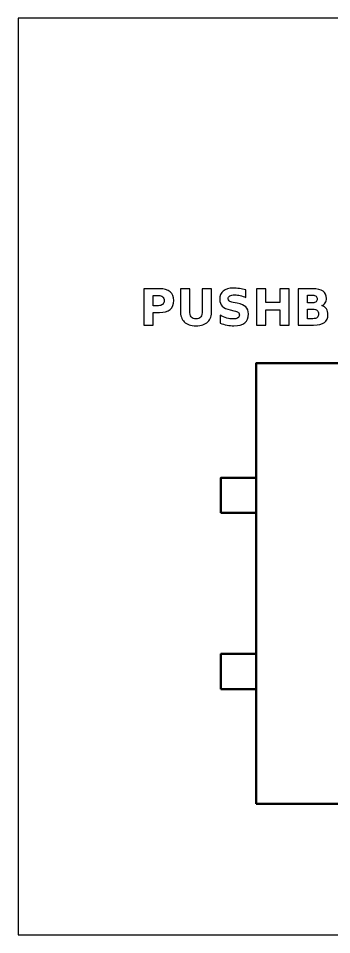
# Model space of a CAD drawing. Header units: centimetres. Extents: x -11.8 to -9.2, y -16.15 to -13.55.
# Drawn here: x -11.8 to -10.91, y -16.15 to -13.55 of the extents above; entities that cross this region are included whole.
import ezdxf

# ---------------------------------------------------------------- set-up
doc = ezdxf.new("R2010")
doc.units = ezdxf.units.CM
doc.header["$MEASUREMENT"] = 0
doc.layers.add('Layer 1', color=7, linetype='Continuous')

msp = doc.modelspace()

# ---------------------------------------------------------------- linework, layer by layer
at = {"layer": 'Layer 1', "color": 7}
msp.add_lwpolyline([(-11.8, -16.15), (-9.2, -16.15), (-9.2, -13.55), (-11.8, -13.55), (-11.8, -16.15)], close=True, dxfattribs=at)
at = {"layer": 'Layer 1', "color": 7, "lineweight": 50}
for points in [[(-11.125, -15.77855), (-9.875, -15.77855), (-9.875, -14.52855), (-11.125, -14.52855), (-11.125, -15.77855)], [(-11.225, -14.95355), (-11.125, -14.95355), (-11.125, -14.85355), (-11.225, -14.85355), (-11.225, -14.95355)], [(-11.225, -15.45355), (-11.125, -15.45355), (-11.125, -15.35355), (-11.225, -15.35355), (-11.225, -15.45355)]]:
    msp.add_lwpolyline(points, close=True, dxfattribs=at)
at = {"layer": 'Layer 1', "color": 250}
for points, knots in [([(-11.44335, -14.3174), (-11.44335, -14.3174), (-11.39933, -14.3174), (-11.39933, -14.3174), (-11.39933, -14.3174), (-11.38623, -14.3174), (-11.37618, -14.32032), (-11.36917, -14.32613), (-11.36917, -14.32613), (-11.36217, -14.33194), (-11.35866, -14.34021), (-11.35866, -14.35096), (-11.35866, -14.35096), (-11.35866, -14.36173), (-11.36217, -14.37003), (-11.36917, -14.37584), (-11.36917, -14.37584), (-11.37618, -14.38165), (-11.38623, -14.38457), (-11.39933, -14.38457), (-11.39933, -14.38457), (-11.39933, -14.38457), (-11.41682, -14.38457), (-11.41682, -14.38457), (-11.41682, -14.38457), (-11.41682, -14.38457), (-11.41682, -14.42027), (-11.41682, -14.42027), (-11.41682, -14.42027), (-11.41682, -14.42027), (-11.44335, -14.42027), (-11.44335, -14.42027), (-11.44335, -14.42027), (-11.44335, -14.42027), (-11.44335, -14.3174), (-11.44335, -14.3174)], [0, 0, 0, 0, 0.1111111, 0.1111111, 0.1111111, 0.1111111, 0.2222222, 0.2222222, 0.2222222, 0.2222222, 0.3333333, 0.3333333, 0.3333333, 0.3333333, 0.4444444, 0.4444444, 0.4444444, 0.4444444, 0.5555556, 0.5555556, 0.5555556, 0.5555556, 0.6666667, 0.6666667, 0.6666667, 0.6666667, 0.7777778, 0.7777778, 0.7777778, 0.7777778, 0.8888889, 0.8888889, 0.8888889, 0.8888889, 1, 1, 1, 1]), ([(-11.33994, -14.3174), (-11.33994, -14.3174), (-11.31341, -14.3174), (-11.31341, -14.3174), (-11.31341, -14.3174), (-11.31341, -14.3174), (-11.31341, -14.37907), (-11.31341, -14.37907), (-11.31341, -14.37907), (-11.31341, -14.38756), (-11.31203, -14.39365), (-11.30925, -14.39729), (-11.30925, -14.39729), (-11.30647, -14.40094), (-11.30194, -14.40277), (-11.29563, -14.40277), (-11.29563, -14.40277), (-11.28928, -14.40277), (-11.28472, -14.40094), (-11.28195, -14.39729), (-11.28195, -14.39729), (-11.27917, -14.39365), (-11.27778, -14.38756), (-11.27778, -14.37907), (-11.27778, -14.37907), (-11.27778, -14.37907), (-11.27778, -14.3174), (-11.27778, -14.3174), (-11.27778, -14.3174), (-11.27778, -14.3174), (-11.25125, -14.3174), (-11.25125, -14.3174), (-11.25125, -14.3174), (-11.25125, -14.3174), (-11.25125, -14.37907), (-11.25125, -14.37907), (-11.25125, -14.37907), (-11.25125, -14.39362), (-11.2549, -14.40447), (-11.26221, -14.41159), (-11.26221, -14.41159), (-11.2695, -14.41872), (-11.28065, -14.42227), (-11.29563, -14.42227), (-11.29563, -14.42227), (-11.31057, -14.42227), (-11.32169, -14.41872), (-11.32898, -14.41159), (-11.32898, -14.41159), (-11.3363, -14.40447), (-11.33994, -14.39362), (-11.33994, -14.37907), (-11.33994, -14.37907), (-11.33994, -14.37907), (-11.33994, -14.3174), (-11.33994, -14.3174)], [0, 0, 0, 0, 0.0714286, 0.0714286, 0.0714286, 0.0714286, 0.1428571, 0.1428571, 0.1428571, 0.1428571, 0.2142857, 0.2142857, 0.2142857, 0.2142857, 0.2857143, 0.2857143, 0.2857143, 0.2857143, 0.3571429, 0.3571429, 0.3571429, 0.3571429, 0.4285714, 0.4285714, 0.4285714, 0.4285714, 0.5, 0.5, 0.5, 0.5, 0.5714286, 0.5714286, 0.5714286, 0.5714286, 0.6428571, 0.6428571, 0.6428571, 0.6428571, 0.7142857, 0.7142857, 0.7142857, 0.7142857, 0.7857143, 0.7857143, 0.7857143, 0.7857143, 0.8571429, 0.8571429, 0.8571429, 0.8571429, 0.9285714, 0.9285714, 0.9285714, 0.9285714, 1, 1, 1, 1]), ([(-11.15377, -14.32065), (-11.15377, -14.32065), (-11.15377, -14.3424), (-11.15377, -14.3424), (-11.15377, -14.3424), (-11.15942, -14.33988), (-11.16494, -14.33798), (-11.1703, -14.33669), (-11.1703, -14.33669), (-11.17569, -14.33539), (-11.18077, -14.33476), (-11.18554, -14.33476), (-11.18554, -14.33476), (-11.19187, -14.33476), (-11.19657, -14.33563), (-11.19961, -14.33737), (-11.19961, -14.33737), (-11.20264, -14.33913), (-11.20415, -14.34184), (-11.20415, -14.34551), (-11.20415, -14.34551), (-11.20415, -14.34826), (-11.20314, -14.35042), (-11.20109, -14.35195), (-11.20109, -14.35195), (-11.19904, -14.35348), (-11.19533, -14.35482), (-11.18994, -14.35592), (-11.18994, -14.35592), (-11.18994, -14.35592), (-11.17865, -14.35818), (-11.17865, -14.35818), (-11.17865, -14.35818), (-11.1672, -14.36049), (-11.15909, -14.36397), (-11.15427, -14.36867), (-11.15427, -14.36867), (-11.14944, -14.37335), (-11.14702, -14.38001), (-11.14702, -14.38864), (-11.14702, -14.38864), (-11.14702, -14.4), (-11.15038, -14.40844), (-11.15711, -14.41397), (-11.15711, -14.41397), (-11.16384, -14.41949), (-11.17411, -14.42227), (-11.18794, -14.42227), (-11.18794, -14.42227), (-11.19448, -14.42227), (-11.20102, -14.42166), (-11.20758, -14.42041), (-11.20758, -14.42041), (-11.21414, -14.41916), (-11.22073, -14.41733), (-11.22729, -14.41491), (-11.22729, -14.41491), (-11.22729, -14.41491), (-11.22729, -14.39252), (-11.22729, -14.39252), (-11.22729, -14.39252), (-11.22073, -14.396), (-11.21438, -14.39863), (-11.20824, -14.4004), (-11.20824, -14.4004), (-11.2021, -14.40216), (-11.1962, -14.40305), (-11.19051, -14.40305), (-11.19051, -14.40305), (-11.18472, -14.40305), (-11.18028, -14.40209), (-11.1772, -14.40016), (-11.1772, -14.40016), (-11.17411, -14.39823), (-11.17259, -14.39548), (-11.17259, -14.39188), (-11.17259, -14.39188), (-11.17259, -14.38868), (-11.17362, -14.38619), (-11.17571, -14.38445), (-11.17571, -14.38445), (-11.17781, -14.38271), (-11.18197, -14.38114), (-11.18823, -14.37977), (-11.18823, -14.37977), (-11.18823, -14.37977), (-11.1985, -14.37749), (-11.1985, -14.37749), (-11.1985, -14.37749), (-11.20878, -14.37528), (-11.21631, -14.37178), (-11.22106, -14.36695), (-11.22106, -14.36695), (-11.22581, -14.36213), (-11.22818, -14.35562), (-11.22818, -14.34746), (-11.22818, -14.34746), (-11.22818, -14.3372), (-11.22487, -14.32932), (-11.21826, -14.32382), (-11.21826, -14.32382), (-11.21165, -14.31829), (-11.20215, -14.31554), (-11.18973, -14.31554), (-11.18973, -14.31554), (-11.18409, -14.31554), (-11.17828, -14.31597), (-11.1723, -14.31681), (-11.1723, -14.31681), (-11.16633, -14.31766), (-11.16015, -14.31893), (-11.15377, -14.32065)], [0, 0, 0, 0, 0.0357143, 0.0357143, 0.0357143, 0.0357143, 0.0714286, 0.0714286, 0.0714286, 0.0714286, 0.1071429, 0.1071429, 0.1071429, 0.1071429, 0.1428571, 0.1428571, 0.1428571, 0.1428571, 0.1785714, 0.1785714, 0.1785714, 0.1785714, 0.2142857, 0.2142857, 0.2142857, 0.2142857, 0.25, 0.25, 0.25, 0.25, 0.2857143, 0.2857143, 0.2857143, 0.2857143, 0.3214286, 0.3214286, 0.3214286, 0.3214286, 0.3571429, 0.3571429, 0.3571429, 0.3571429, 0.3928571, 0.3928571, 0.3928571, 0.3928571, 0.4285714, 0.4285714, 0.4285714, 0.4285714, 0.4642857, 0.4642857, 0.4642857, 0.4642857, 0.5, 0.5, 0.5, 0.5, 0.5357143, 0.5357143, 0.5357143, 0.5357143, 0.5714286, 0.5714286, 0.5714286, 0.5714286, 0.6071429, 0.6071429, 0.6071429, 0.6071429, 0.6428571, 0.6428571, 0.6428571, 0.6428571, 0.6785714, 0.6785714, 0.6785714, 0.6785714, 0.7142857, 0.7142857, 0.7142857, 0.7142857, 0.75, 0.75, 0.75, 0.75, 0.7857143, 0.7857143, 0.7857143, 0.7857143, 0.8214286, 0.8214286, 0.8214286, 0.8214286, 0.8571429, 0.8571429, 0.8571429, 0.8571429, 0.8928571, 0.8928571, 0.8928571, 0.8928571, 0.9285714, 0.9285714, 0.9285714, 0.9285714, 0.9642857, 0.9642857, 0.9642857, 0.9642857, 1, 1, 1, 1]), ([(-11.12374, -14.3174), (-11.12374, -14.3174), (-11.09721, -14.3174), (-11.09721, -14.3174), (-11.09721, -14.3174), (-11.09721, -14.3174), (-11.09721, -14.35661), (-11.09721, -14.35661), (-11.09721, -14.35661), (-11.09721, -14.35661), (-11.05808, -14.35661), (-11.05808, -14.35661), (-11.05808, -14.35661), (-11.05808, -14.35661), (-11.05808, -14.3174), (-11.05808, -14.3174), (-11.05808, -14.3174), (-11.05808, -14.3174), (-11.03155, -14.3174), (-11.03155, -14.3174), (-11.03155, -14.3174), (-11.03155, -14.3174), (-11.03155, -14.42027), (-11.03155, -14.42027), (-11.03155, -14.42027), (-11.03155, -14.42027), (-11.05808, -14.42027), (-11.05808, -14.42027), (-11.05808, -14.42027), (-11.05808, -14.42027), (-11.05808, -14.37667), (-11.05808, -14.37667), (-11.05808, -14.37667), (-11.05808, -14.37667), (-11.09721, -14.37667), (-11.09721, -14.37667), (-11.09721, -14.37667), (-11.09721, -14.37667), (-11.09721, -14.42027), (-11.09721, -14.42027), (-11.09721, -14.42027), (-11.09721, -14.42027), (-11.12374, -14.42027), (-11.12374, -14.42027), (-11.12374, -14.42027), (-11.12374, -14.42027), (-11.12374, -14.3174), (-11.12374, -14.3174)], [0, 0, 0, 0, 0.0833333, 0.0833333, 0.0833333, 0.0833333, 0.1666667, 0.1666667, 0.1666667, 0.1666667, 0.25, 0.25, 0.25, 0.25, 0.3333333, 0.3333333, 0.3333333, 0.3333333, 0.4166667, 0.4166667, 0.4166667, 0.4166667, 0.5, 0.5, 0.5, 0.5, 0.5833333, 0.5833333, 0.5833333, 0.5833333, 0.6666667, 0.6666667, 0.6666667, 0.6666667, 0.75, 0.75, 0.75, 0.75, 0.8333333, 0.8333333, 0.8333333, 0.8333333, 0.9166667, 0.9166667, 0.9166667, 0.9166667, 1, 1, 1, 1]), ([(-10.93888, -14.36521), (-10.93319, -14.36686), (-10.92877, -14.36992), (-10.92564, -14.37439), (-10.92564, -14.37439), (-10.92251, -14.37883), (-10.92096, -14.38431), (-10.92096, -14.39078), (-10.92096, -14.39078), (-10.92096, -14.4007), (-10.92433, -14.40809), (-10.93103, -14.41296), (-10.93103, -14.41296), (-10.93773, -14.41782), (-10.94794, -14.42027), (-10.96163, -14.42027), (-10.96163, -14.42027), (-10.96163, -14.42027), (-11.00565, -14.42027), (-11.00565, -14.42027), (-11.00565, -14.42027), (-11.00565, -14.42027), (-11.00565, -14.3174), (-11.00565, -14.3174), (-11.00565, -14.3174), (-11.00565, -14.3174), (-10.96583, -14.3174), (-10.96583, -14.3174), (-10.96583, -14.3174), (-10.95154, -14.3174), (-10.94119, -14.31956), (-10.93479, -14.32387), (-10.93479, -14.32387), (-10.92837, -14.3282), (-10.92517, -14.33511), (-10.92517, -14.34461), (-10.92517, -14.34461), (-10.92517, -14.34962), (-10.92635, -14.35388), (-10.92868, -14.35741), (-10.92868, -14.35741), (-10.93103, -14.36091), (-10.93441, -14.36352), (-10.93888, -14.36521)], [0, 0, 0, 0, 0.0909091, 0.0909091, 0.0909091, 0.0909091, 0.1818182, 0.1818182, 0.1818182, 0.1818182, 0.2727273, 0.2727273, 0.2727273, 0.2727273, 0.3636364, 0.3636364, 0.3636364, 0.3636364, 0.4545455, 0.4545455, 0.4545455, 0.4545455, 0.5454545, 0.5454545, 0.5454545, 0.5454545, 0.6363636, 0.6363636, 0.6363636, 0.6363636, 0.7272727, 0.7272727, 0.7272727, 0.7272727, 0.8181818, 0.8181818, 0.8181818, 0.8181818, 0.9090909, 0.9090909, 0.9090909, 0.9090909, 1, 1, 1, 1]), ([(-11.41682, -14.33662), (-11.41682, -14.33662), (-11.41682, -14.36535), (-11.41682, -14.36535), (-11.41682, -14.36535), (-11.41682, -14.36535), (-11.40215, -14.36535), (-11.40215, -14.36535), (-11.40215, -14.36535), (-11.397, -14.36535), (-11.39302, -14.36411), (-11.39022, -14.36159), (-11.39022, -14.36159), (-11.38742, -14.3591), (-11.38601, -14.35555), (-11.38601, -14.35096), (-11.38601, -14.35096), (-11.38601, -14.34635), (-11.38742, -14.34282), (-11.39022, -14.34033), (-11.39022, -14.34033), (-11.39302, -14.33786), (-11.397, -14.33662), (-11.40215, -14.33662), (-11.40215, -14.33662), (-11.40215, -14.33662), (-11.41682, -14.33662), (-11.41682, -14.33662)], [0, 0, 0, 0, 0.1428571, 0.1428571, 0.1428571, 0.1428571, 0.2857143, 0.2857143, 0.2857143, 0.2857143, 0.4285714, 0.4285714, 0.4285714, 0.4285714, 0.5714286, 0.5714286, 0.5714286, 0.5714286, 0.7142857, 0.7142857, 0.7142857, 0.7142857, 0.8571429, 0.8571429, 0.8571429, 0.8571429, 1, 1, 1, 1]), ([(-10.96445, -14.35722), (-10.96026, -14.35722), (-10.95709, -14.3563), (-10.95495, -14.35447), (-10.95495, -14.35447), (-10.95278, -14.35263), (-10.9517, -14.34993), (-10.9517, -14.34633), (-10.9517, -14.34633), (-10.9517, -14.3428), (-10.95278, -14.34012), (-10.95495, -14.33826), (-10.95495, -14.33826), (-10.95709, -14.3364), (-10.96026, -14.33546), (-10.96445, -14.33546), (-10.96445, -14.33546), (-10.96445, -14.33546), (-10.97912, -14.33546), (-10.97912, -14.33546), (-10.97912, -14.33546), (-10.97912, -14.33546), (-10.97912, -14.35722), (-10.97912, -14.35722), (-10.97912, -14.35722), (-10.97912, -14.35722), (-10.96445, -14.35722), (-10.96445, -14.35722)], [0, 0, 0, 0, 0.1428571, 0.1428571, 0.1428571, 0.1428571, 0.2857143, 0.2857143, 0.2857143, 0.2857143, 0.4285714, 0.4285714, 0.4285714, 0.4285714, 0.5714286, 0.5714286, 0.5714286, 0.5714286, 0.7142857, 0.7142857, 0.7142857, 0.7142857, 0.8571429, 0.8571429, 0.8571429, 0.8571429, 1, 1, 1, 1]), ([(-10.96355, -14.40221), (-10.95821, -14.40221), (-10.95422, -14.40108), (-10.95151, -14.39884), (-10.95151, -14.39884), (-10.94883, -14.39659), (-10.94749, -14.39318), (-10.94749, -14.38864), (-10.94749, -14.38864), (-10.94749, -14.38419), (-10.94883, -14.38085), (-10.95149, -14.37862), (-10.95149, -14.37862), (-10.95415, -14.37638), (-10.95817, -14.37528), (-10.96355, -14.37528), (-10.96355, -14.37528), (-10.96355, -14.37528), (-10.97912, -14.37528), (-10.97912, -14.37528), (-10.97912, -14.37528), (-10.97912, -14.37528), (-10.97912, -14.40221), (-10.97912, -14.40221), (-10.97912, -14.40221), (-10.97912, -14.40221), (-10.96355, -14.40221), (-10.96355, -14.40221)], [0, 0, 0, 0, 0.1428571, 0.1428571, 0.1428571, 0.1428571, 0.2857143, 0.2857143, 0.2857143, 0.2857143, 0.4285714, 0.4285714, 0.4285714, 0.4285714, 0.5714286, 0.5714286, 0.5714286, 0.5714286, 0.7142857, 0.7142857, 0.7142857, 0.7142857, 0.8571429, 0.8571429, 0.8571429, 0.8571429, 1, 1, 1, 1])]:
    msp.add_open_spline(points, degree=3, knots=knots, dxfattribs=at)

doc.saveas('drawing.dxf')
